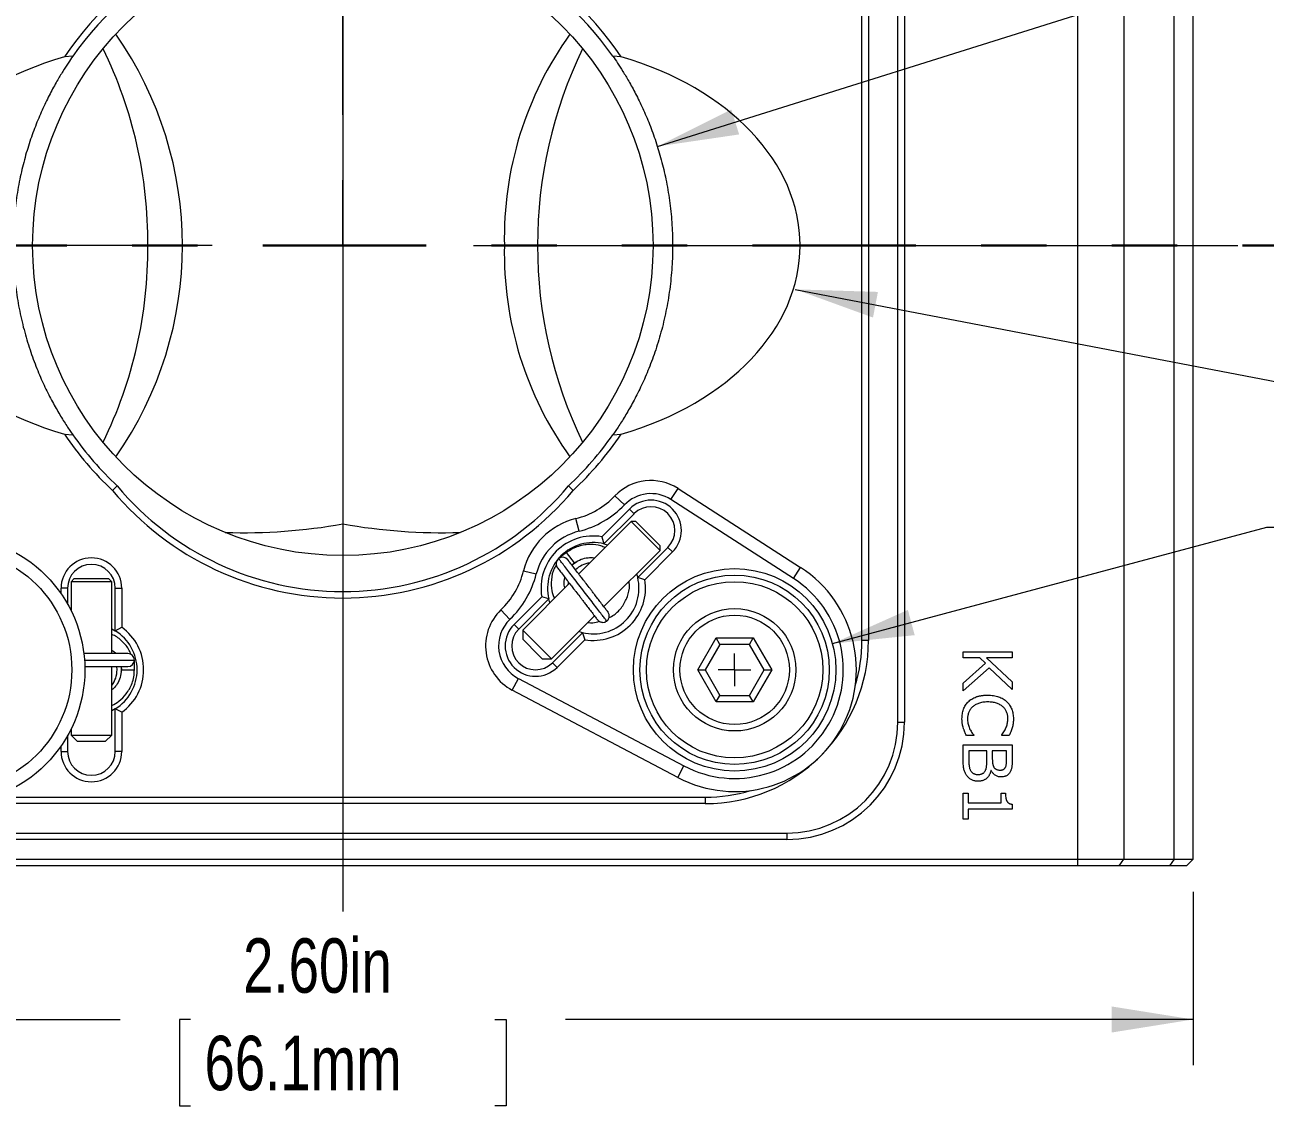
# Model space of a CAD drawing. Header units: inches. Extents: x 0.1 to 10.9, y 0 to 8.5.
# Drawn here: x 2.547 to 4.446, y 5.736 to 7.394 of the extents above; entities that cross this region are included whole.
import ezdxf

# ---------------------------------------------------------------- set-up
doc = ezdxf.new("R2010")
doc.units = ezdxf.units.IN
doc.header["$MEASUREMENT"] = 0
doc.linetypes.add('PHANTOM', pattern=[0.5, 0.25, -0.05, 0.05, -0.05, 0.05, -0.05])
doc.styles.add('SLDTEXTSTYLE0', font='TXT', dxfattribs={"width": 0.75})
doc.dimstyles.new('SLDDIMSTYLE0', dxfattribs={"dimtxt": 0.083333, "dimasz": 0.125, "dimexe": 0, "dimexo": 0.0625, "dimgap": 0.020833, "dimtad": 0, "dimtih": 1, "dimtoh": 1, "dimrnd": 1e-09, "dimzin": 4, "dimdsep": 46, "dimtxsty": 'SLDTEXTSTYLE0', "dimsah": 1, "dimcen": 0.09, "dimadec": 0, "dimazin": 1, "dimtfac": 1, "dimtofl": 0, "dimtmove": 0, "dimatfit": 3, "dimfxl": 1, "dimfrac": 2, "dimtolj": 1, "dimtzin": 12, "dimarcsym": 0})
doc.dimstyles.new('SLDDIMSTYLE1', dxfattribs={"dimtxt": 0.083333, "dimasz": 0.125, "dimexe": 0, "dimexo": 0.0625, "dimgap": 0.020833, "dimtad": 0, "dimtih": 1, "dimtoh": 1, "dimrnd": 1e-09, "dimzin": 12, "dimdsep": 46, "dimtxsty": 'SLDTEXTSTYLE0', "dimsah": 1, "dimcen": 0, "dimadec": 0, "dimazin": 3, "dimtfac": 1, "dimtofl": 0, "dimtmove": 0, "dimatfit": 3, "dimfxl": 1, "dimfrac": 2, "dimtolj": 1, "dimtzin": 12, "dimarcsym": 0})
doc.dimstyles.new('SLDDIMSTYLE2', dxfattribs={"dimtxt": 0.083333, "dimasz": 0.125, "dimexe": 0, "dimexo": 0.0625, "dimgap": 0.020833, "dimtad": 0, "dimtih": 1, "dimtoh": 1, "dimrnd": 1e-09, "dimzin": 12, "dimdsep": 46, "dimtxsty": 'SLDTEXTSTYLE0', "dimsah": 1, "dimcen": 0, "dimadec": 0, "dimazin": 3, "dimtfac": 1, "dimtofl": 0, "dimtmove": 0, "dimatfit": 3, "dimfxl": 1, "dimfrac": 2, "dimtolj": 1, "dimtzin": 12, "dimarcsym": 0})
doc.dimstyles.new('SLDDIMSTYLE3', dxfattribs={"dimtxt": 0.083333, "dimasz": 0.125, "dimexe": 0, "dimexo": 0.0625, "dimgap": 0.020833, "dimtad": 0, "dimtih": 1, "dimtoh": 1, "dimrnd": 1e-09, "dimzin": 12, "dimdsep": 46, "dimtxsty": 'SLDTEXTSTYLE0', "dimsah": 1, "dimcen": 0, "dimadec": 0, "dimazin": 3, "dimtfac": 1, "dimtofl": 0, "dimtmove": 0, "dimatfit": 3, "dimfxl": 1, "dimfrac": 2, "dimtolj": 1, "dimtzin": 12, "dimarcsym": 0})

# ---------------------------------------------------------------- blocks, each defined once
blk = doc.blocks.new('_D')
at = {"color": 8, "linetype": 'Continuous', "lineweight": 0}
for p, q in [((1.7319, 6.0662), (1.7319, 5.8006)), ((4.3361, 6.0662), (4.3361, 5.8006)), ((1.7319, 5.8706), (2.6931, 5.8706)), ((2.801, 5.8706), (2.7841, 5.8706)), ((2.7841, 5.8706), (2.7841, 5.7382)), ((3.267, 5.8706), (3.2839, 5.8706)), ((3.2839, 5.8706), (3.2839, 5.7382)), ((4.3361, 5.8706), (3.3749, 5.8706)), ((2.7841, 5.7382), (2.801, 5.7382)), ((3.2839, 5.7382), (3.267, 5.7382))]:
    blk.add_line(p, q, dxfattribs=at)
for points in [[(1.7319, 5.8706), (1.8569, 5.8506), (1.8569, 5.8906)], [(4.3361, 5.8706), (4.2111, 5.8906), (4.2111, 5.8506)]]:
    blk.add_solid(points, dxfattribs=at)
at = {"color": 8, "linetype": 'Continuous', "lineweight": 0, "char_height": 0.08333, "attachment_point": 1, "style": 'SLDTEXTSTYLE0'}
for s, insert in [('2.60in', (2.8813, 5.9949)), ('66.1mm', (2.8221, 5.8456))]:
    blk.add_mtext(s, dxfattribs=dict(at, insert=insert))
blk = doc.blocks.new('_D_2')
at = {"color": 8, "linetype": 'Continuous', "lineweight": 0}
for p, q in [((3.7837, 6.4463), (4.4492, 6.6246)), ((4.4492, 6.6246), (4.5992, 6.6246))]:
    blk.add_line(p, q, dxfattribs=at)
blk.add_solid([(3.7837, 6.4463), (3.9097, 6.4593), (3.8993, 6.498)], dxfattribs=at)
at = {"color": 8, "linetype": 'Continuous', "lineweight": 0, "attachment_point": 1, "style": 'SLDTEXTSTYLE0'}
for s, insert, char_height in [('3/16-100', (4.6305, 6.6658), 0.08333), ('FINE ADJUSTMENT SCREW', (4.6305, 6.5334), 0.083333), ('FOR MIRROR SURFACE TRANSLATION', (4.6305, 6.401), 0.083333), ('5/64in [2.0mm] HEX', (4.6305, 6.2686), 0.083333)]:
    blk.add_mtext(s, dxfattribs=dict(at, insert=insert, char_height=char_height))
blk = doc.blocks.new('_D_3')
at = {"color": 8, "linetype": 'Continuous', "lineweight": 0}
for p, q in [((3.7269, 6.989), (4.4773, 6.845)), ((4.4773, 6.845), (4.6273, 6.845))]:
    blk.add_line(p, q, dxfattribs=at)
blk.add_solid([(3.7269, 6.989), (3.8459, 6.9458), (3.8534, 6.9851)], dxfattribs=at)
at = {"color": 8, "linetype": 'Continuous', "lineweight": 0, "insert": (4.6273, 6.8862), "char_height": 0.083333, "attachment_point": 1, "style": 'SLDTEXTSTYLE0'}
blk.add_mtext('AIDS IN INSTALLATION/REMOVAL OF OPTICS', dxfattribs=at)
blk = doc.blocks.new('_D_4')
at = {"color": 8, "linetype": 'Continuous', "lineweight": 0}
for p, q in [((3.5157, 7.2079), (4.6111, 7.5528)), ((4.6111, 7.5528), (4.7611, 7.5528))]:
    blk.add_line(p, q, dxfattribs=at)
blk.add_solid([(3.5157, 7.2079), (3.6409, 7.2263), (3.6289, 7.2645)], dxfattribs=at)
at = {"color": 8, "linetype": 'Continuous', "lineweight": 0, "attachment_point": 1, "style": 'SLDTEXTSTYLE0'}
for s, insert, char_height in [('1.00in [', (5.4397, 7.594), 0.08333), ('25.0mm] OPTICS', (5.9406, 7.594), 0.083333), ('ACCEPTS', (4.7923, 7.594), 0.08333), ('%%c', (5.3139, 7.594), 0.08333), ('%%c', (5.8149, 7.594), 0.08333), ('%%c', (4.7923, 7.4616), 0.08333), ('0.95in [', (4.9181, 7.4616), 0.08333), ('%%c', (5.2933, 7.4616), 0.08333), ('24.1mm] THRU TO CENTER', (5.419, 7.4616), 0.083333)]:
    blk.add_mtext(s, dxfattribs=dict(at, insert=insert, char_height=char_height))
blk = doc.blocks.new('SW_CENTERMARKSYMBOL_0')
at = {"color": 0, "linetype": 'Continuous', "lineweight": 0}
for p, q in [((0, 0.2), (0, 1.0173)), ((0, 0), (0, 0.1)), ((-0.2, 0), (-1.3576, 0)), ((0, 0), (-0.1, 0)), ((0, 0), (0, -0.1)), ((0, 0), (0.1, 0)), ((0.2, 0), (1.3703, 0)), ((0, -0.2), (0, -1.0202))]:
    blk.add_line(p, q, dxfattribs=at)
blk = doc.blocks.new('SW_CENTERMARKSYMBOL_2')
at = {"color": 0, "linetype": 'Continuous', "lineweight": 0}
for q in [(0, 0.025), (-0.025, 0), (0, -0.025), (0.025, 0)]:
    blk.add_line((0, 0), q, dxfattribs=at)

msp = doc.modelspace()

# ---------------------------------------------------------------- linework, layer by layer
at = {"color": 7, "linetype": 'Continuous', "lineweight": 0}
for p, q in [((4.1593, 6.1162), (4.1593, 7.9962)), ((4.23, 7.9962), (4.23, 6.1162)), ((4.3068, 6.1162), (4.3068, 7.9962)), ((4.3361, 6.1162), (4.3361, 7.9962)), ((3.884, 6.3262), (3.884, 7.7862)), ((3.894, 7.7862), (3.894, 6.3262)), ((3.839, 7.6612), (3.839, 6.4512)), ((3.829, 6.4512), (3.829, 7.6429)), ((3.034, 7.4826), (3.034, 6.6297)), ((2.6205, 7.346), (2.6078, 7.3452)), ((3.4602, 7.3452), (3.4476, 7.346)), ((2.6078, 6.7671), (2.6205, 6.7663)), ((3.4476, 6.7663), (3.4602, 6.7671)), ((2.6885, 6.6879), (2.6812, 6.681)), ((3.3796, 6.6879), (3.3868, 6.681)), ((3.4652, 6.6587), (3.4507, 6.6726)), ((3.5365, 6.667), (3.5474, 6.6838)), ((3.7242, 6.546), (3.5365, 6.667)), ((3.5474, 6.6838), (3.735, 6.5628)), ((3.4307, 6.6101), (3.473, 6.6524)), ((3.473, 6.6524), (3.4801, 6.6454)), ((3.3957, 6.6185), (3.3909, 6.6379)), ((3.4756, 6.6334), (3.3952, 6.5531)), ((3.4801, 6.6454), (3.4339, 6.5992)), ((3.4826, 6.6334), (3.4756, 6.6334)), ((3.5122, 6.5968), (3.4756, 6.6334)), ((3.4826, 6.6334), (3.5134, 6.6026)), ((3.4307, 6.6101), (3.4339, 6.5992)), ((3.4339, 6.5992), (3.4397, 6.5976)), ((3.4856, 6.5476), (3.5317, 6.5938)), ((3.5198, 6.5892), (3.5122, 6.5968)), ((3.5134, 6.6026), (3.5198, 6.5963)), ((3.5198, 6.5892), (3.5198, 6.5963)), ((3.5388, 6.5867), (3.5317, 6.5938)), ((3.3764, 6.5857), (3.3645, 6.5766)), ((3.3886, 6.5699), (3.3764, 6.5857)), ((3.4337, 6.5031), (3.5198, 6.5892)), ((3.5388, 6.5867), (3.4964, 6.5443)), ((3.3108, 6.5578), (3.3302, 6.553)), ((3.3846, 6.5668), (3.3886, 6.5699)), ((3.4839, 6.5534), (3.4856, 6.5476)), ((3.7242, 6.546), (3.735, 6.5628)), ((2.6228, 6.5462), (2.6178, 6.5412)), ((2.6178, 6.5412), (2.6178, 6.4971)), ((2.6732, 6.5412), (2.6178, 6.5412)), ((2.6228, 6.5462), (2.6693, 6.5462)), ((2.6693, 6.5462), (2.6753, 6.5462)), ((2.6803, 6.5412), (2.6732, 6.5412)), ((2.6803, 6.5412), (2.6753, 6.5462)), ((2.6803, 6.4312), (2.6803, 6.5412)), ((3.381, 6.5388), (3.3094, 6.4672)), ((3.4964, 6.5443), (3.4856, 6.5476)), ((2.6025, 6.5229), (2.6025, 6.5312)), ((2.6125, 6.5312), (2.6025, 6.5312)), ((2.6125, 6.5312), (2.6125, 6.507)), ((2.6855, 6.5312), (2.6955, 6.5312)), ((2.6855, 6.4659), (2.6855, 6.5312)), ((2.6955, 6.5312), (2.6955, 6.4713)), ((3.2962, 6.4757), (3.3386, 6.518)), ((3.3495, 6.5147), (3.3386, 6.518)), ((3.2761, 6.4979), (3.29, 6.4835)), ((3.3495, 6.5147), (3.3033, 6.4686)), ((3.3511, 6.509), (3.3495, 6.5147)), ((3.3536, 6.4231), (3.4194, 6.4889)), ((2.6803, 6.4688), (2.6855, 6.4659)), ((2.6855, 6.4659), (2.6955, 6.4713)), ((3.3033, 6.4686), (3.2962, 6.4757)), ((3.3094, 6.4672), (3.3094, 6.4531)), ((3.3094, 6.4672), (3.346, 6.4306)), ((3.3549, 6.417), (3.4011, 6.4631)), ((3.4011, 6.4631), (3.3953, 6.4648)), ((3.4011, 6.4631), (3.4044, 6.4523)), ((3.3343, 6.4282), (3.3094, 6.4531)), ((3.4044, 6.4523), (3.362, 6.4099)), ((3.5774, 6.4062), (3.6057, 6.4552)), ((3.6115, 6.4452), (3.5889, 6.4062)), ((3.6057, 6.4552), (3.6623, 6.4552)), ((3.6115, 6.4452), (3.6057, 6.4552)), ((3.6566, 6.4452), (3.6115, 6.4452)), ((3.6566, 6.4452), (3.6623, 6.4552)), ((3.6791, 6.4062), (3.6566, 6.4452)), ((3.6623, 6.4552), (3.6907, 6.4062)), ((3.839, 6.4512), (3.829, 6.4512)), ((2.7148, 6.4062), (2.7148, 6.4212)), ((3.3394, 6.4231), (3.3343, 6.4282)), ((3.3394, 6.4231), (3.3536, 6.4231)), ((3.346, 6.4306), (3.3536, 6.4231)), ((3.984, 6.4339), (4.059, 6.4339)), ((3.984, 6.4244), (3.984, 6.4339)), ((4.0095, 6.4244), (3.984, 6.4244)), ((4.0182, 6.4162), (4.0095, 6.4244)), ((4.0199, 6.4244), (4.059, 6.388)), ((4.059, 6.4244), (4.0199, 6.4244)), ((4.059, 6.4339), (4.059, 6.4244)), ((2.6803, 6.3062), (2.6803, 6.4112)), ((2.6883, 6.4062), (2.6879, 6.4113)), ((2.6948, 6.4112), (2.6948, 6.4062)), ((2.6948, 6.4062), (2.7148, 6.4062)), ((3.3549, 6.417), (3.362, 6.4099)), ((3.6057, 6.3571), (3.5774, 6.4062)), ((3.5774, 6.4062), (3.5889, 6.4062)), ((3.5889, 6.4062), (3.6115, 6.3671)), ((3.6566, 6.3671), (3.6791, 6.4062)), ((3.6907, 6.4062), (3.6623, 6.3571)), ((3.6791, 6.4062), (3.6907, 6.4062)), ((3.984, 6.3856), (4.0182, 6.4162)), ((4.0238, 6.4094), (3.984, 6.3741)), ((4.059, 6.376), (4.0238, 6.4094)), ((3.2934, 6.3751), (3.3028, 6.3928)), ((3.3028, 6.3928), (3.5564, 6.259)), ((3.984, 6.3741), (3.984, 6.3856)), ((4.059, 6.388), (4.059, 6.376)), ((3.5471, 6.2413), (3.2934, 6.3751)), ((3.6057, 6.3571), (3.6115, 6.3671)), ((3.6115, 6.3671), (3.6566, 6.3671)), ((3.6623, 6.3571), (3.6566, 6.3671)), ((2.6855, 6.3464), (2.6803, 6.3435)), ((2.6955, 6.3411), (2.6855, 6.3464)), ((2.6855, 6.2812), (2.6855, 6.3464)), ((3.6623, 6.3571), (3.6057, 6.3571)), ((2.6955, 6.3411), (2.6955, 6.2812)), ((3.884, 6.3262), (3.894, 6.3262)), ((2.6178, 6.3153), (2.6178, 6.3062)), ((2.6178, 6.3062), (2.6278, 6.2962)), ((2.6178, 6.3062), (2.6732, 6.3062)), ((2.6703, 6.2962), (2.6803, 6.3062)), ((2.6732, 6.3062), (2.6803, 6.3062)), ((4.0002, 6.3064), (4.0002, 6.3057)), ((4.0429, 6.3057), (4.0429, 6.3065)), ((2.6025, 6.2812), (2.6025, 6.2894)), ((2.6125, 6.3054), (2.6125, 6.2812)), ((2.6655, 6.2962), (2.6278, 6.2962)), ((2.6703, 6.2962), (2.6655, 6.2962)), ((3.984, 6.2915), (4.059, 6.2915)), ((3.984, 6.2652), (3.984, 6.2915)), ((4.0002, 6.3057), (3.9888, 6.3057)), ((4.0545, 6.3057), (4.0429, 6.3057)), ((4.059, 6.2915), (4.059, 6.2696)), ((2.6025, 6.2812), (2.6125, 6.2812)), ((2.6955, 6.2812), (2.6855, 6.2812)), ((3.9926, 6.282), (3.9926, 6.2689)), ((4.0201, 6.282), (3.9926, 6.282)), ((4.0201, 6.2664), (4.0201, 6.282)), ((4.0286, 6.282), (4.0286, 6.2693)), ((4.0505, 6.282), (4.0286, 6.282)), ((4.0505, 6.2703), (4.0505, 6.282)), ((3.5471, 6.2413), (3.5564, 6.259)), ((4.0268, 6.252), (4.0264, 6.252)), ((2.4973, 6.2112), (3.589, 6.2112)), ((3.589, 6.2112), (3.589, 6.2012)), ((3.984, 6.2174), (3.9916, 6.2174)), ((3.984, 6.1776), (3.984, 6.2174)), ((3.9916, 6.2174), (3.9916, 6.2023)), ((4.0419, 6.2174), (4.0486, 6.2174)), ((4.0419, 6.2023), (4.0419, 6.2174)), ((3.589, 6.2012), (2.479, 6.2012)), ((3.9916, 6.2023), (4.0419, 6.2023)), ((4.059, 6.1928), (3.9916, 6.1928)), ((3.9916, 6.1928), (3.9916, 6.1776)), ((4.059, 6.2004), (4.059, 6.1928)), ((3.9916, 6.1776), (3.984, 6.1776)), ((2.354, 6.1562), (3.714, 6.1562)), ((3.714, 6.1562), (3.714, 6.1462)), ((3.714, 6.1462), (2.354, 6.1462)), ((1.9087, 6.1162), (4.1593, 6.1162)), ((4.1593, 6.1062), (4.1593, 6.1162)), ((4.1593, 6.1162), (4.23, 6.1162)), ((4.223, 6.1062), (4.23, 6.1162)), ((4.23, 6.1162), (4.3068, 6.1162)), ((4.3068, 6.1162), (4.2997, 6.1062)), ((4.3068, 6.1162), (4.3361, 6.1162)), ((4.3261, 6.1062), (4.3361, 6.1162)), ((4.1593, 6.1062), (1.9087, 6.1062)), ((4.223, 6.1062), (4.1593, 6.1062)), ((4.2997, 6.1062), (4.223, 6.1062)), ((4.3261, 6.1062), (4.2997, 6.1062))]:
    msp.add_line(p, q, dxfattribs=at)
at = {"color": 7, "linetype": 'PHANTOM', "lineweight": 30}
msp.add_line((4.6615, 7.0562), (1.6146, 7.0562), dxfattribs=at)
at = {"color": 7, "linetype": 'Continuous', "lineweight": 0, "flags": 128}
msp.add_lwpolyline([(3.3793, 6.5403), (3.3791, 6.5393), (3.3786, 6.5365)], dxfattribs=at)
at = {"color": 7, "linetype": 'Continuous', "lineweight": 0}
for centre, radius in [((3.034, 7.0562), 0.475), ((2.434, 6.4062), 0.205), ((2.434, 6.4062), 0.185), ((3.634, 6.4062), 0.155), ((3.634, 6.4062), 0.145), ((3.634, 6.4062), 0.135), ((3.634, 6.4062), 0.0937), ((3.634, 6.4062), 0.0838)]:
    msp.add_circle(centre, radius, dxfattribs=at)
for centre, radius, start, end in [((3.034, 7.0562), 0.515, 34.1448, 145.8552), ((3.034, 7.0562), 0.505, 35.0244, 144.9756), ((2.2251, 7.0562), 0.5633, 324.9458, 35.0542), ((3.8163, 7.0677), 0.535, 144.323, 181.2377), ((2.0658, 7.0626), 0.6695, 359.4517, 26.1383), ((4.0236, 7.0562), 0.6915, 154.165, 205.835), ((2.0658, 7.0498), 0.6695, 333.8617, 0.5483), ((3.8163, 7.0446), 0.535, 178.7623, 215.677), ((3.034, 7.0562), 0.515, 214.1448, 226.7573), ((3.034, 7.0562), 0.505, 215.0244, 226.8252), ((3.034, 7.0562), 0.505, 313.1748, 324.9756), ((3.034, 7.0562), 0.515, 313.2427, 325.8552), ((3.034, 6.9762), 0.45, 219.8384, 320.1616), ((3.5059, 6.6196), 0.0765, 57.1733, 136.14), ((3.034, 6.9762), 0.46, 219.9145, 320.0855), ((3.3606, 6.7592), 0.125, 284.0122, 316.14), ((3.5059, 6.6196), 0.0565, 57.1733, 136.14), ((3.3606, 6.7592), 0.145, 284.0122, 316.14), ((3.5059, 6.6196), 0.0465, 315, 135), ((3.5059, 6.6196), 0.0365, 315, 135), ((3.4175, 6.5312), 0.11, 104.0122, 165.9878), ((3.4175, 6.5312), 0.09, 104.0122, 165.9878), ((3.4175, 6.5312), 0.08, 80.5385, 189.4615), ((3.4175, 6.5312), 0.07, 76.4281, 193.5719), ((2.649, 6.5312), 0.0465, 0, 180), ((3.3706, 6.5686), 0.01, 127.5752, 217.5752), ((3.3706, 6.5686), 0.01, 37.5752, 127.5752), ((2.649, 6.5312), 0.0365, 0, 180), ((3.1895, 6.5881), 0.125, 313.86, 345.9878), ((3.4175, 6.5312), 0.0392, 97.7667, 133.8962), ((3.634, 6.4062), 0.1864, 242.1905, 57.1733), ((3.1895, 6.5881), 0.145, 313.86, 345.9878), ((3.4175, 6.5312), 0.07, 256.4281, 13.5719), ((3.4175, 6.5312), 0.08, 260.5385, 9.4615), ((3.634, 6.4062), 0.1664, 242.1905, 57.1733), ((3.3291, 6.4428), 0.0765, 133.86, 242.1905), ((3.3291, 6.4428), 0.0565, 133.86, 242.1905), ((2.649, 6.4062), 0.07, 301.4281, 58.5719), ((2.649, 6.4062), 0.08, 305.5385, 54.4615), ((3.3291, 6.4428), 0.0465, 135, 315), ((3.3291, 6.4428), 0.0365, 135, 315), ((3.589, 6.4512), 0.25, 315, 0), ((3.589, 6.4512), 0.24, 343.2055, 0), ((2.7048, 6.4212), 0.01, 0, 90), ((2.7048, 6.4212), 0.01, 270, 0), ((2.649, 6.4062), 0.0393, 322.7667, 0), ((3.714, 6.3262), 0.18, 270, 0), ((3.714, 6.3262), 0.17, 270, 0), ((2.649, 6.2812), 0.0465, 180, 0), ((2.649, 6.2812), 0.0365, 180, 0), ((3.589, 6.4512), 0.25, 270, 315), ((3.589, 6.4512), 0.24, 270, 286.7945)]:
    msp.add_arc(centre, radius, start, end, dxfattribs=at)
for centre, major_axis, start_param, end_param in [((2.7757, 7.0562), (0.4419, 0), 1.96056, 4.322626), ((3.2923, 7.0562), (-0.4419, 0), 1.96056, 4.322626), ((2.8808, 7.0562), (-0.6223, 0), 1.527831, 1.819594), ((3.1872, 7.0562), (0.6223, 0), 4.463591, 4.755354)]:
    msp.add_ellipse(centre, major_axis=major_axis, ratio=0.707107, start_param=start_param, end_param=end_param, dxfattribs=at)
for points, knots in [([(2.6205, 7.346), (2.6182, 7.3427), (2.6136, 7.336), (2.6053, 7.3232), (2.596, 7.3077), (2.5856, 7.2889), (2.5748, 7.2667), (2.5643, 7.2422), (2.5546, 7.2157), (2.5461, 7.1874), (2.5389, 7.1572), (2.5334, 7.1252), (2.5299, 7.0918), (2.5286, 7.0576), (2.5297, 7.0232), (2.5332, 6.9888), (2.5388, 6.9553), (2.5466, 6.9231), (2.556, 6.8925), (2.5666, 6.8643), (2.5779, 6.8388), (2.5894, 6.8163), (2.6008, 6.7963), (2.6116, 6.7792), (2.6175, 6.7706), (2.6205, 6.7663)], [0, 0, 0, 0, 0.03738, 0.074849, 0.112218, 0.154338, 0.196601, 0.238733, 0.280606, 0.322602, 0.364482, 0.408848, 0.45335, 0.497718, 0.543257, 0.58894, 0.634477, 0.680069, 0.725809, 0.771389, 0.815836, 0.860438, 0.904872, 0.952431, 1, 1, 1, 1]), ([(3.4476, 7.346), (3.4499, 7.3427), (3.4545, 7.336), (3.4627, 7.3232), (3.4721, 7.3077), (3.4824, 7.2889), (3.4933, 7.2667), (3.5038, 7.2422), (3.5134, 7.2157), (3.5219, 7.1874), (3.5292, 7.1572), (3.5346, 7.1252), (3.5381, 7.0918), (3.5394, 7.0576), (3.5383, 7.0232), (3.5349, 6.9888), (3.5292, 6.9553), (3.5215, 6.9231), (3.5121, 6.8925), (3.5015, 6.8643), (3.4901, 6.8388), (3.4786, 6.8163), (3.4672, 6.7963), (3.4565, 6.7792), (3.4505, 6.7706), (3.4476, 6.7663)], [0, 0, 0, 0, 0.03738, 0.074849, 0.112218, 0.154338, 0.196601, 0.238733, 0.280606, 0.322602, 0.364482, 0.408848, 0.45335, 0.497718, 0.543257, 0.58894, 0.634477, 0.680069, 0.725809, 0.771389, 0.815836, 0.860438, 0.904872, 0.952431, 1, 1, 1, 1]), ([(3.4356, 6.5934), (3.4334, 6.5943), (3.4264, 6.5973), (3.4156, 6.5985), (3.4042, 6.5978), (3.3947, 6.5955), (3.3851, 6.5917), (3.3794, 6.5877), (3.3764, 6.5857)], [0, 0, 0, 0, 0.1134347, 0.3641681, 0.5090316, 0.6649553, 0.8296259, 1, 1, 1, 1]), ([(3.4397, 6.4953), (3.4398, 6.4952), (3.44, 6.4949), (3.4374, 6.4983), (3.4331, 6.5038), (3.4282, 6.5103), (3.4234, 6.5164), (3.4193, 6.5218), (3.4158, 6.5264), (3.4116, 6.5318), (3.4074, 6.5372), (3.4029, 6.5432), (3.3984, 6.5489), (3.393, 6.556), (3.387, 6.5638), (3.3832, 6.5687), (3.3812, 6.5713), (3.3804, 6.5724), (3.3797, 6.5733), (3.379, 6.5742), (3.3787, 6.5745), (3.3786, 6.5747)], [0, 0, 0, 0, 0.056026, 0.154475, 0.24034, 0.313539, 0.374067, 0.421899, 0.459101, 0.494139, 0.560346, 0.595136, 0.644568, 0.709675, 0.790442, 0.886855, 0.907771, 0.929558, 0.953353, 0.973977, 1, 1, 1, 1]), ([(3.3886, 6.5699), (3.392, 6.572), (3.3984, 6.5761), (3.4089, 6.5782), (3.416, 6.5784), (3.4193, 6.5776), (3.4196, 6.5775)], [0, 0, 0, 0, 0.363878, 0.689544, 0.96321, 1, 1, 1, 1]), ([(3.361, 6.5668), (3.3598, 6.565), (3.3554, 6.5583), (3.3528, 6.5445), (3.3528, 6.5287), (3.3564, 6.5196), (3.3579, 6.5158)], [0, 0, 0, 0, 0.117897, 0.450871, 0.770919, 1, 1, 1, 1]), ([(3.3627, 6.5625), (3.3631, 6.562), (3.3639, 6.5609), (3.3667, 6.5573), (3.3711, 6.5516), (3.3771, 6.5438), (3.3826, 6.5367), (3.387, 6.531), (3.3916, 6.525), (3.3958, 6.5196), (3.3999, 6.5142), (3.4035, 6.5096), (3.4076, 6.5042), (3.4123, 6.4981), (3.4172, 6.4917), (3.4216, 6.4859), (3.4237, 6.4832), (3.4244, 6.4824), (3.4242, 6.4826), (3.4242, 6.4826)], [0, 0, 0, 0, 0.059175, 0.113345, 0.2098, 0.290684, 0.355897, 0.405408, 0.440254, 0.506567, 0.54166, 0.578921, 0.62683, 0.687455, 0.760771, 0.846774, 0.945381, 0.999575, 1, 1, 1, 1]), ([(3.385, 6.5664), (3.3853, 6.5668), (3.387, 6.5691), (3.3896, 6.5704), (3.3917, 6.5716)], [0, 0, 0, 0, 0.1731822, 1, 1, 1, 1]), ([(3.3739, 6.5318), (3.3736, 6.5332), (3.3724, 6.5383), (3.3727, 6.544), (3.3742, 6.5476), (3.3742, 6.5476)], [0, 0, 0, 0, 0.270778, 0.994791, 1, 1, 1, 1]), ([(3.4416, 6.4861), (3.4442, 6.4874), (3.452, 6.4913), (3.4622, 6.5024), (3.4703, 6.5179), (3.4737, 6.5318), (3.4726, 6.5397), (3.4723, 6.5418)], [0, 0, 0, 0, 0.131731, 0.385028, 0.647334, 0.907493, 1, 1, 1, 1]), ([(3.4094, 6.4789), (3.412, 6.4785), (3.4179, 6.4777), (3.4237, 6.4794), (3.4269, 6.4805)], [0, 0, 0, 0, 0.429099, 1, 1, 1, 1]), ([(3.4238, 6.4831), (3.4244, 6.4825), (3.4255, 6.4812), (3.4277, 6.4799), (3.4299, 6.4791), (3.4327, 6.4787), (3.4357, 6.4792), (3.4374, 6.4803), (3.4382, 6.4808)], [0, 0, 0, 0, 0.148535, 0.294093, 0.433522, 0.564762, 0.799013, 1, 1, 1, 1]), ([(3.4382, 6.4808), (3.4389, 6.4814), (3.4404, 6.4828), (3.4416, 6.4856), (3.442, 6.4884), (3.4418, 6.4908), (3.4411, 6.4932), (3.4401, 6.4946), (3.4396, 6.4953)], [0, 0, 0, 0, 0.2009834, 0.4353012, 0.566609, 0.70609, 0.8516238, 1, 1, 1, 1]), ([(2.7092, 6.43), (2.7086, 6.432), (2.7059, 6.4396), (2.6965, 6.4498), (2.687, 6.458), (2.6809, 6.46), (2.6803, 6.4602)], [0, 0, 0, 0, 0.14569, 0.55716, 0.952655, 1, 1, 1, 1]), ([(2.7048, 6.4312), (2.7041, 6.4312), (2.7028, 6.4312), (2.6982, 6.4312), (2.691, 6.4312), (2.6812, 6.4312), (2.6722, 6.4312), (2.665, 6.4312), (2.6575, 6.4312), (2.6506, 6.4312), (2.6438, 6.4312), (2.6398, 6.4312), (2.6376, 6.4312), (2.6372, 6.4312)], [0, 0, 0, 0, 0.100553, 0.192601, 0.356502, 0.493944, 0.604756, 0.688888, 0.7481, 0.860782, 0.920415, 0.98373, 1, 1, 1, 1]), ([(2.6803, 6.4365), (2.6825, 6.435), (2.6847, 6.4335), (2.686, 6.4312), (2.686, 6.4312)], [0, 0, 0, 0, 0.989417, 1, 1, 1, 1]), ([(2.6382, 6.4112), (2.6383, 6.4112), (2.6401, 6.4112), (2.6438, 6.4112), (2.6506, 6.4112), (2.6575, 6.4112), (2.665, 6.4112), (2.6722, 6.4112), (2.6812, 6.4112), (2.691, 6.4112), (2.6972, 6.4112), (2.7005, 6.4112), (2.7019, 6.4112), (2.703, 6.4112), (2.7041, 6.4112), (2.7046, 6.4112), (2.7048, 6.4112)], [0, 0, 0, 0, 0.003725, 0.067836, 0.128219, 0.242318, 0.302273, 0.387462, 0.499666, 0.638857, 0.805011, 0.841056, 0.878603, 0.91961, 0.955152, 1, 1, 1, 1]), ([(2.6803, 6.3518), (2.6803, 6.3518), (2.6842, 6.3533), (2.6921, 6.3587), (2.7011, 6.3672), (2.7075, 6.3769), (2.7115, 6.3857), (2.7143, 6.3956), (2.7146, 6.4026), (2.7148, 6.4062)], [0, 0, 0, 0, 0.000052, 0.183608, 0.414496, 0.547893, 0.691475, 0.843111, 1, 1, 1, 1]), ([(2.6948, 6.4062), (2.6945, 6.4022), (2.6938, 6.3946), (2.6891, 6.385), (2.6844, 6.3788), (2.6812, 6.3762), (2.6803, 6.3755)], [0, 0, 0, 0, 0.341066, 0.646315, 0.902825, 1, 1, 1, 1]), ([(2.6943, 6.4112), (2.6944, 6.4107), (2.6952, 6.4079), (2.6947, 6.405), (2.6943, 6.4027)], [0, 0, 0, 0, 0.1731822, 1, 1, 1, 1]), ([(3.9917, 6.3573), (3.9926, 6.358), (3.9943, 6.3596), (3.9972, 6.3616), (4.0005, 6.3633), (4.0035, 6.3646), (4.006, 6.3654), (4.008, 6.366), (4.01, 6.3664), (4.0122, 6.3668), (4.0144, 6.3671), (4.0167, 6.3673), (4.019, 6.3674), (4.0206, 6.3674), (4.0214, 6.3674)], [0, 0, 0, 0, 0.106995, 0.21654, 0.330826, 0.450925, 0.513514, 0.577501, 0.643052, 0.710405, 0.779543, 0.850763, 0.9245, 1, 1, 1, 1]), ([(4.0214, 6.3674), (4.023, 6.3674), (4.0259, 6.3674), (4.0303, 6.3669), (4.0344, 6.3661), (4.0382, 6.3649), (4.0418, 6.3635), (4.0451, 6.3617), (4.0481, 6.3597), (4.0499, 6.3581), (4.0508, 6.3574)], [0, 0, 0, 0, 0.143934, 0.281172, 0.411596, 0.537339, 0.658232, 0.775015, 0.888355, 1, 1, 1, 1]), ([(3.9821, 6.331), (3.9822, 6.3323), (3.9822, 6.3349), (3.9826, 6.3387), (3.9834, 6.3423), (3.9844, 6.3457), (3.9857, 6.3489), (3.9874, 6.352), (3.9894, 6.3548), (3.9909, 6.3564), (3.9917, 6.3573)], [0, 0, 0, 0, 0.1380541, 0.270147, 0.3977244, 0.5211538, 0.6420602, 0.7611524, 0.8800201, 1, 1, 1, 1]), ([(3.9981, 6.3494), (3.9975, 6.3488), (3.9963, 6.3477), (3.9948, 6.3457), (3.9935, 6.3435), (3.9925, 6.3413), (3.9916, 6.3389), (3.9911, 6.3365), (3.9907, 6.334), (3.9907, 6.3323), (3.9907, 6.3314)], [0, 0, 0, 0, 0.12624, 0.250845, 0.373815, 0.497772, 0.622155, 0.746853, 0.872457, 1, 1, 1, 1]), ([(4.0214, 6.357), (4.0201, 6.357), (4.0176, 6.3569), (4.014, 6.3565), (4.0106, 6.3559), (4.0076, 6.3549), (4.0048, 6.3538), (4.0023, 6.3525), (4.0001, 6.3511), (3.9987, 6.35), (3.9981, 6.3494)], [0, 0, 0, 0, 0.155241, 0.300025, 0.435206, 0.562205, 0.681189, 0.793223, 0.899004, 1, 1, 1, 1]), ([(4.0447, 6.3497), (4.044, 6.3503), (4.0426, 6.3514), (4.0403, 6.3529), (4.0377, 6.3541), (4.0349, 6.3551), (4.0319, 6.356), (4.0286, 6.3566), (4.0251, 6.3569), (4.0226, 6.357), (4.0214, 6.357)], [0, 0, 0, 0, 0.104655, 0.213472, 0.327663, 0.447816, 0.575017, 0.708782, 0.849954, 1, 1, 1, 1]), ([(4.0524, 6.3315), (4.0524, 6.3325), (4.0523, 6.3342), (4.052, 6.3369), (4.0514, 6.3393), (4.0506, 6.3417), (4.0495, 6.3439), (4.0481, 6.346), (4.0465, 6.348), (4.0453, 6.3491), (4.0447, 6.3497)], [0, 0, 0, 0, 0.134722, 0.263138, 0.387368, 0.508399, 0.628142, 0.748839, 0.8719, 1, 1, 1, 1]), ([(4.0508, 6.3574), (4.0516, 6.3565), (4.0532, 6.3549), (4.0552, 6.3521), (4.0569, 6.3491), (4.0584, 6.3459), (4.0595, 6.3424), (4.0603, 6.3388), (4.0608, 6.3349), (4.0609, 6.3323), (4.0609, 6.331)], [0, 0, 0, 0, 0.117351, 0.234836, 0.354228, 0.476468, 0.601705, 0.729853, 0.862091, 1, 1, 1, 1]), ([(3.9844, 6.3165), (3.9841, 6.3176), (3.9835, 6.3198), (3.9828, 6.3226), (3.9825, 6.325), (3.9823, 6.3269), (3.9822, 6.3289), (3.9821, 6.3303), (3.9821, 6.331)], [0, 0, 0, 0, 0.223617, 0.462974, 0.589494, 0.720361, 0.857762, 1, 1, 1, 1]), ([(3.9907, 6.3314), (3.9907, 6.3303), (3.9907, 6.328), (3.9912, 6.3246), (3.9919, 6.3213), (3.993, 6.3181), (3.9943, 6.315), (3.996, 6.312), (3.9979, 6.3091), (3.9994, 6.3073), (4.0002, 6.3064)], [0, 0, 0, 0, 0.128064, 0.253278, 0.376123, 0.498194, 0.620569, 0.743844, 0.870453, 1, 1, 1, 1]), ([(4.0429, 6.3065), (4.0437, 6.3075), (4.0452, 6.3094), (4.0472, 6.3125), (4.0488, 6.3155), (4.0501, 6.3186), (4.0512, 6.3217), (4.0519, 6.3249), (4.0523, 6.3282), (4.0523, 6.3304), (4.0524, 6.3315)], [0, 0, 0, 0, 0.140009, 0.272412, 0.398723, 0.518389, 0.636276, 0.755107, 0.876345, 1, 1, 1, 1]), ([(4.0609, 6.331), (4.0609, 6.33), (4.0609, 6.328), (4.0606, 6.325), (4.0601, 6.322), (4.0595, 6.3189), (4.0586, 6.3158), (4.0575, 6.3126), (4.0561, 6.3092), (4.055, 6.3069), (4.0545, 6.3057)], [0, 0, 0, 0, 0.114033, 0.228467, 0.343226, 0.459647, 0.580798, 0.710352, 0.850555, 1, 1, 1, 1]), ([(3.9888, 6.3057), (3.9884, 6.3066), (3.9877, 6.3083), (3.9867, 6.3103), (3.986, 6.3119), (3.9855, 6.3133), (3.9849, 6.3149), (3.9846, 6.316), (3.9844, 6.3165)], [0, 0, 0, 0, 0.24437, 0.466397, 0.57864, 0.70431, 0.844726, 1, 1, 1, 1]), ([(3.9926, 6.2689), (3.9926, 6.2678), (3.9926, 6.2658), (3.9927, 6.263), (3.9929, 6.2605), (3.9932, 6.2582), (3.9936, 6.2562), (3.9941, 6.2544), (3.9948, 6.2528), (3.9954, 6.2518), (3.9957, 6.2513)], [0, 0, 0, 0, 0.1727489, 0.329168, 0.4702912, 0.5947625, 0.7071966, 0.8112718, 0.9085844, 1, 1, 1, 1]), ([(4.0286, 6.2693), (4.0286, 6.2685), (4.0287, 6.2672), (4.0287, 6.2652), (4.0289, 6.2635), (4.0291, 6.262), (4.0294, 6.2606), (4.0299, 6.2593), (4.0304, 6.258), (4.0309, 6.2572), (4.0311, 6.2568)], [0, 0, 0, 0, 0.170553, 0.322811, 0.456972, 0.573324, 0.679815, 0.785856, 0.892091, 1, 1, 1, 1]), ([(4.0484, 6.2564), (4.0487, 6.2568), (4.0491, 6.2576), (4.0496, 6.259), (4.0499, 6.2604), (4.0502, 6.2621), (4.0503, 6.2638), (4.0504, 6.2658), (4.0505, 6.268), (4.0505, 6.2695), (4.0505, 6.2703)], [0, 0, 0, 0, 0.097057, 0.198056, 0.304343, 0.418111, 0.542712, 0.681674, 0.834098, 1, 1, 1, 1]), ([(4.059, 6.2696), (4.059, 6.269), (4.059, 6.2677), (4.059, 6.2659), (4.0589, 6.2642), (4.0589, 6.2626), (4.0588, 6.2612), (4.0587, 6.2598), (4.0586, 6.2586), (4.0584, 6.2572), (4.0581, 6.2555), (4.0575, 6.2536), (4.0568, 6.2517), (4.0562, 6.2505), (4.0559, 6.2499)], [0, 0, 0, 0, 0.096737, 0.186888, 0.271193, 0.348929, 0.42015, 0.485574, 0.545223, 0.598494, 0.698525, 0.797578, 0.898704, 1, 1, 1, 1]), ([(3.9901, 6.2432), (3.9896, 6.2439), (3.9886, 6.2453), (3.9873, 6.2476), (3.9862, 6.2499), (3.9854, 6.2524), (3.9848, 6.2552), (3.9843, 6.2582), (3.9841, 6.2616), (3.984, 6.2639), (3.984, 6.2652)], [0, 0, 0, 0, 0.113403, 0.225387, 0.335832, 0.446929, 0.565258, 0.696004, 0.841192, 1, 1, 1, 1]), ([(3.9957, 6.2513), (3.996, 6.2509), (3.9967, 6.25), (3.9977, 6.2489), (3.9989, 6.248), (4.0001, 6.2472), (4.0015, 6.2466), (4.003, 6.2462), (4.0047, 6.246), (4.0059, 6.2459), (4.0065, 6.2459)], [0, 0, 0, 0, 0.130025, 0.252426, 0.368745, 0.480038, 0.594258, 0.717926, 0.852517, 1, 1, 1, 1]), ([(4.0065, 6.2459), (4.0072, 6.2459), (4.0086, 6.246), (4.0105, 6.2462), (4.0122, 6.2466), (4.0136, 6.2472), (4.015, 6.2481), (4.0161, 6.2492), (4.0172, 6.2506), (4.0178, 6.2516), (4.0181, 6.2522)], [0, 0, 0, 0, 0.151059, 0.287341, 0.409187, 0.518952, 0.626693, 0.740938, 0.864239, 1, 1, 1, 1]), ([(4.0264, 6.252), (4.0263, 6.2514), (4.026, 6.2502), (4.0255, 6.2484), (4.0248, 6.2467), (4.024, 6.2451), (4.0231, 6.2437), (4.0222, 6.2423), (4.021, 6.241), (4.0198, 6.2399), (4.0185, 6.2388), (4.0171, 6.238), (4.0156, 6.2372), (4.014, 6.2366), (4.0124, 6.2361), (4.0107, 6.2357), (4.0088, 6.2355), (4.0076, 6.2355), (4.007, 6.2355)], [0, 0, 0, 0, 0.068699, 0.134798, 0.199311, 0.261459, 0.32286, 0.383226, 0.443352, 0.503379, 0.563021, 0.62217, 0.681953, 0.74174, 0.803671, 0.866395, 0.932056, 1, 1, 1, 1]), ([(4.0181, 6.2522), (4.0183, 6.2526), (4.0187, 6.2535), (4.0192, 6.2549), (4.0195, 6.2564), (4.0197, 6.2581), (4.0199, 6.2599), (4.02, 6.2619), (4.0201, 6.2641), (4.0201, 6.2656), (4.0201, 6.2664)], [0, 0, 0, 0, 0.095518, 0.198036, 0.305535, 0.421602, 0.547269, 0.686007, 0.83687, 1, 1, 1, 1]), ([(4.0421, 6.2421), (4.0412, 6.2422), (4.0395, 6.2422), (4.0371, 6.2428), (4.0349, 6.2436), (4.0329, 6.2448), (4.0311, 6.2463), (4.0295, 6.248), (4.028, 6.2499), (4.0272, 6.2513), (4.0268, 6.252)], [0, 0, 0, 0, 0.1354467, 0.2627171, 0.3849509, 0.5055037, 0.6262691, 0.7470123, 0.8712242, 1, 1, 1, 1]), ([(4.0311, 6.2568), (4.0314, 6.2565), (4.0319, 6.2557), (4.0328, 6.2548), (4.0339, 6.2541), (4.0351, 6.2535), (4.0363, 6.2531), (4.0377, 6.2528), (4.0392, 6.2526), (4.0402, 6.2526), (4.0408, 6.2526)], [0, 0, 0, 0, 0.122811, 0.239679, 0.355265, 0.472442, 0.59269, 0.720797, 0.856128, 1, 1, 1, 1]), ([(4.0408, 6.2526), (4.0412, 6.2526), (4.0421, 6.2526), (4.0433, 6.2528), (4.0444, 6.253), (4.0454, 6.2534), (4.0463, 6.254), (4.0471, 6.2546), (4.0479, 6.2554), (4.0482, 6.256), (4.0484, 6.2564)], [0, 0, 0, 0, 0.1467974, 0.2814898, 0.407378, 0.525798, 0.6416803, 0.7564561, 0.876606, 1, 1, 1, 1]), ([(4.0559, 6.2499), (4.0555, 6.2492), (4.0548, 6.248), (4.0534, 6.2463), (4.052, 6.245), (4.0503, 6.2439), (4.0485, 6.2431), (4.0465, 6.2425), (4.0443, 6.2422), (4.0428, 6.2421), (4.0421, 6.2421)], [0, 0, 0, 0, 0.13342, 0.257553, 0.377483, 0.493613, 0.611144, 0.732983, 0.862331, 1, 1, 1, 1]), ([(4.007, 6.2355), (4.0061, 6.2355), (4.0043, 6.2356), (4.0018, 6.2359), (3.9994, 6.2366), (3.9971, 6.2375), (3.9951, 6.2387), (3.9932, 6.24), (3.9916, 6.2415), (3.9906, 6.2426), (3.9901, 6.2432)], [0, 0, 0, 0, 0.140911, 0.273899, 0.402219, 0.527016, 0.648543, 0.767203, 0.883826, 1, 1, 1, 1]), ([(4.0486, 6.2174), (4.0486, 6.2164), (4.0487, 6.2142), (4.049, 6.2114), (4.0494, 6.2092), (4.0497, 6.2078), (4.0501, 6.2065), (4.0505, 6.2058), (4.0506, 6.2055)], [0, 0, 0, 0, 0.260835, 0.542603, 0.680509, 0.80163, 0.907807, 1, 1, 1, 1]), ([(4.0506, 6.2055), (4.0509, 6.2051), (4.0513, 6.2044), (4.052, 6.2034), (4.0529, 6.2026), (4.0538, 6.2019), (4.0549, 6.2013), (4.0561, 6.2009), (4.0575, 6.2005), (4.0585, 6.2005), (4.059, 6.2004)], [0, 0, 0, 0, 0.122479, 0.240529, 0.354771, 0.467879, 0.584733, 0.7102, 0.84914, 1, 1, 1, 1])]:
    msp.add_open_spline(points, degree=3, knots=knots, dxfattribs=at)
at = {"color": 8, "linetype": 'Continuous', "lineweight": 0}
for points, knots in [([(3.438, 6.481), (3.4381, 6.4809), (3.4384, 6.4805), (3.4371, 6.4823), (3.434, 6.4863), (3.4292, 6.4925), (3.423, 6.5005), (3.4158, 6.51), (3.4078, 6.5204), (3.3995, 6.5312), (3.3912, 6.5419), (3.3835, 6.5519), (3.3766, 6.5608), (3.371, 6.5682), (3.3666, 6.5738), (3.3653, 6.5756), (3.3645, 6.5766)], [0, 0, 0, 0, 0.025667, 0.100115, 0.174583, 0.249077, 0.323556, 0.39805, 0.472559, 0.54708, 0.621599, 0.696101, 0.770607, 0.845101, 0.919675, 1, 1, 1, 1]), ([(2.6377, 6.4212), (2.6398, 6.4212), (2.6462, 6.4212), (2.6576, 6.4212), (2.671, 6.4212), (2.6837, 6.4212), (2.695, 6.4212), (2.7042, 6.4212), (2.7114, 6.4212), (2.7136, 6.4212), (2.7148, 6.4212)], [0, 0, 0, 0, 0.064009, 0.196254, 0.328494, 0.460705, 0.592921, 0.725118, 0.857455, 1, 1, 1, 1])]:
    msp.add_open_spline(points, degree=3, knots=knots, dxfattribs=at)

# ---------------------------------------------------------------- block references
for name, p in [('SW_CENTERMARKSYMBOL_0', (3.034, 7.0562)), ('SW_CENTERMARKSYMBOL_2', (3.634, 6.4062))]:
    msp.add_blockref(name, p, dxfattribs=at)

# ---------------------------------------------------------------- dimensions: what is measured, and where the dimension line sits
for center, mpoint, text, dimstyle, picture, middle in [((3.034, 7.0562), (3.5157, 7.2079), 'ACCEPTS %%c1.00in [%%c25.0mm] OPTICS\\P%%c0.95in [%%c24.1mm] THRU TO CENTER  ', 'SLDDIMSTYLE3', '_D_4', (5.8208, 7.5528)), ((3.3763, 7.0562), (3.7269, 6.989), 'AIDS IN INSTALLATION/REMOVAL OF OPTICS', 'SLDDIMSTYLE2', '_D_3', (5.7882, 6.845))]:
    dim = msp.add_radius_dim(center=center, mpoint=mpoint, text=text, dimstyle=dimstyle, dxfattribs=at)
    dim.commit()
    dim.dimension.update_dxf_attribs({"geometry": picture, "text_midpoint": middle, "dimtype": 164})
dim = msp.add_diameter_dim_2p(p1=(3.4843, 6.3661), p2=(3.7837, 6.4463), text='3/16-100\\PFINE ADJUSTMENT SCREW\\PFOR MIRROR SURFACE TRANSLATION\\P5/64in [2.0mm] HEX', dimstyle='SLDDIMSTYLE1', override={"dimpost": '<>'}, dxfattribs=at)
dim.commit()
dim.dimension.update_dxf_attribs({"geometry": '_D_2', "text_midpoint": (5.5992, 6.6246), "dimtype": 163})
dim = msp.add_linear_dim(base=(4.3361, 5.8706), p1=(1.7319, 6.1162), p2=(4.3361, 6.1162), dimstyle='SLDDIMSTYLE0', dxfattribs=at)
dim.commit()
dim.dimension.update_dxf_attribs({"geometry": '_D', "text_midpoint": (3.034, 5.8706), "dimtype": 160})

doc.saveas('drawing.dxf')
